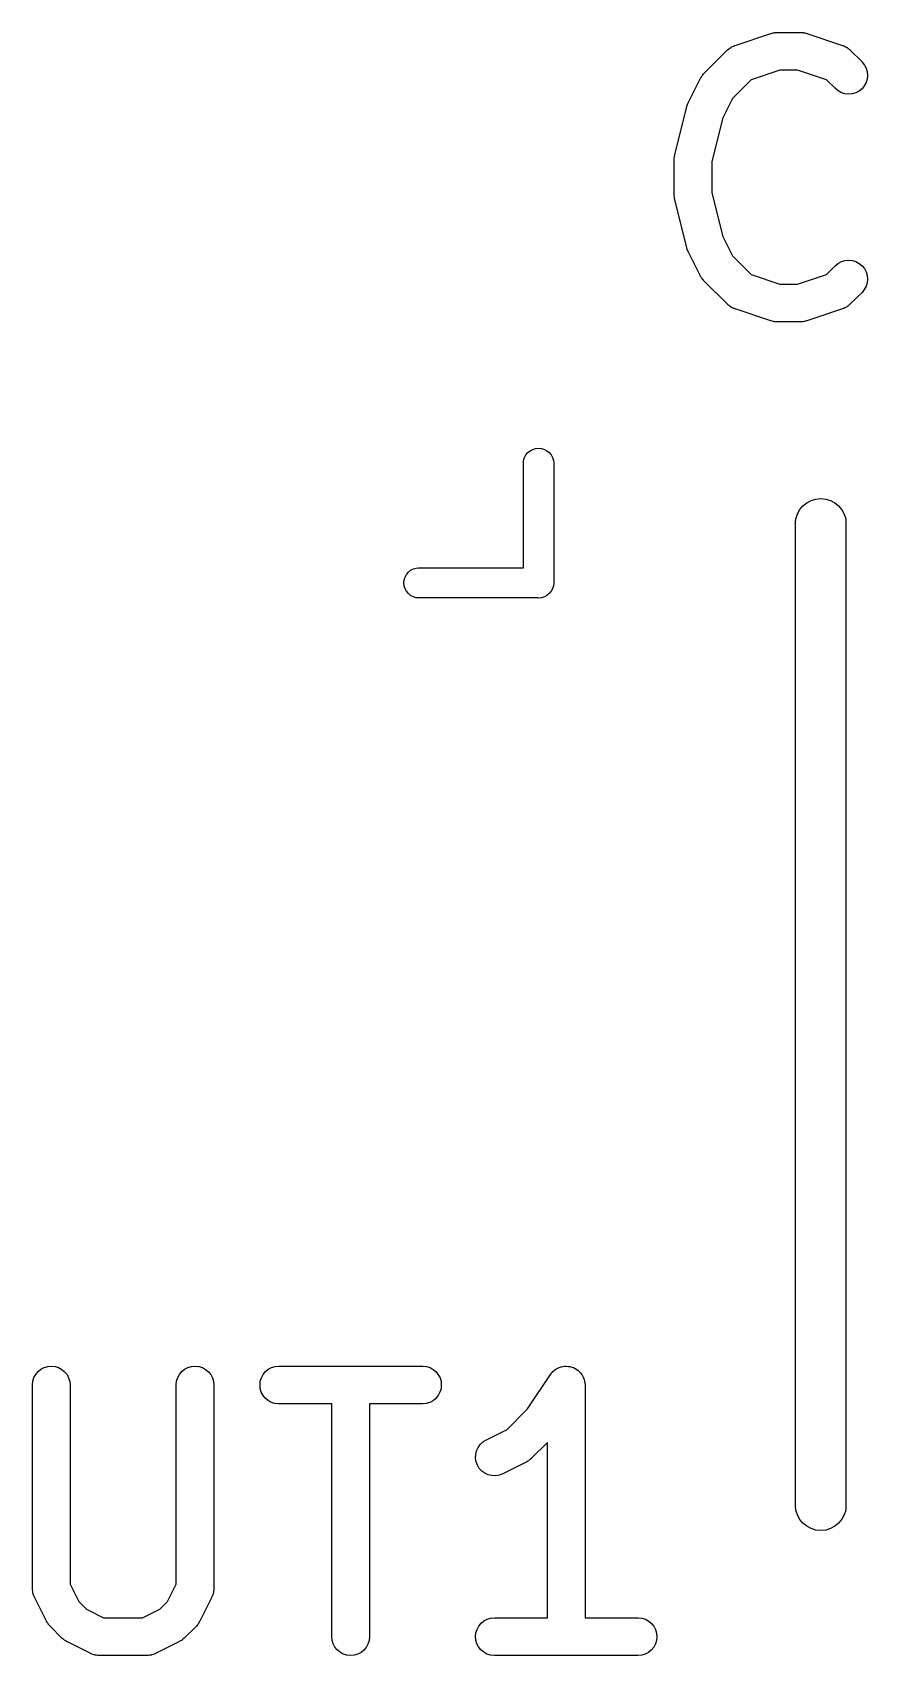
# Model space of a CAD drawing. Extents: x 70.9 to 138.2, y -84.2 to -19.9.
# Drawn here: x 128.53 to 131.86, y -54.53 to -48.08 of the extents above; entities that cross this region are included whole.
import ezdxf

# ---------------------------------------------------------------- set-up
doc = ezdxf.new("R2010")
doc.units = 0
doc.layers.add('BLACK', color=7, linetype='CONTINUOUS')

msp = doc.modelspace()

# ---------------------------------------------------------------- linework, layer by layer
at = {"layer": 'BLACK', "linetype": 'CONTINUOUS'}
for p, q in [((131.329, -48.1288), (131.472, -48.0812)), ((131.472, -48.0812), (131.473, -48.0809)), ((131.473, -48.0809), (131.477, -48.08)), ((131.477, -48.08), (131.481, -48.0788)), ((131.481, -48.0788), (131.484, -48.0785)), ((131.484, -48.0785), (131.487, -48.0779)), ((131.487, -48.0779), (131.491, -48.0778)), ((131.491, -48.0778), (131.495, -48.0774)), ((131.495, -48.0774), (131.59, -48.0774)), ((131.59, -48.0774), (131.592, -48.0774)), ((131.592, -48.0774), (131.596, -48.0779)), ((131.596, -48.0779), (131.6, -48.078)), ((131.6, -48.078), (131.603, -48.0787)), ((131.603, -48.0787), (131.606, -48.079)), ((131.606, -48.079), (131.61, -48.0803)), ((131.61, -48.0803), (131.614, -48.0812)), ((131.614, -48.0812), (131.757, -48.1288)), ((131.204, -48.2422), (131.299, -48.147)), ((131.299, -48.147), (131.3, -48.1462)), ((131.3, -48.1462), (131.302, -48.1449)), ((131.302, -48.1449), (131.303, -48.1433)), ((131.303, -48.1433), (131.308, -48.1403)), ((131.308, -48.1403), (131.312, -48.1371)), ((131.312, -48.1371), (131.313, -48.1361)), ((131.313, -48.1361), (131.315, -48.1348)), ((131.315, -48.1348), (131.32, -48.1327)), ((131.32, -48.1327), (131.325, -48.1304)), ((131.325, -48.1304), (131.327, -48.1297)), ((131.327, -48.1297), (131.329, -48.1288)), ((131.757, -48.1288), (131.758, -48.1292)), ((131.758, -48.1292), (131.76, -48.1301)), ((131.76, -48.1301), (131.762, -48.1308)), ((131.762, -48.1308), (131.767, -48.1332)), ((131.767, -48.1332), (131.771, -48.1353)), ((131.771, -48.1353), (131.773, -48.1366)), ((131.773, -48.1366), (131.775, -48.1377)), ((131.775, -48.1377), (131.779, -48.1409)), ((131.779, -48.1409), (131.783, -48.1439)), ((131.783, -48.1439), (131.785, -48.1456)), ((131.785, -48.1456), (131.786, -48.147)), ((131.786, -48.147), (131.834, -48.1946)), ((131.198, -48.2485), (131.201, -48.2455)), ((131.201, -48.2455), (131.204, -48.2422)), ((131.507, -48.2274), (131.393, -48.2656)), ((131.578, -48.2274), (131.507, -48.2274)), ((131.693, -48.2656), (131.578, -48.2274)), ((131.834, -48.1946), (131.835, -48.1953)), ((131.835, -48.1953), (131.844, -48.2068)), ((131.844, -48.2068), (131.851, -48.2198)), ((131.851, -48.2198), (131.855, -48.2338)), ((131.855, -48.2338), (131.856, -48.2484)), ((131.142, -48.3569), (131.19, -48.2617)), ((131.19, -48.2617), (131.191, -48.2608)), ((131.191, -48.2608), (131.193, -48.2572)), ((131.193, -48.2572), (131.195, -48.2535)), ((131.195, -48.2535), (131.197, -48.2511)), ((131.197, -48.2511), (131.198, -48.2485)), ((131.393, -48.2656), (131.319, -48.3397)), ((131.728, -48.3007), (131.693, -48.2656)), ((131.739, -48.3099), (131.728, -48.3007)), ((131.752, -48.3169), (131.739, -48.3099)), ((131.822, -48.3102), (131.809, -48.3171)), ((131.834, -48.301), (131.822, -48.3102)), ((131.843, -48.2898), (131.834, -48.301)), ((131.85, -48.2769), (131.843, -48.2898)), ((131.854, -48.263), (131.85, -48.2769)), ((131.856, -48.2484), (131.854, -48.263)), ((131.089, -48.5628), (131.137, -48.3723)), ((131.137, -48.3706), (131.14, -48.3641)), ((131.137, -48.3709), (131.137, -48.3706)), ((131.137, -48.3713), (131.137, -48.3709)), ((131.137, -48.3723), (131.137, -48.3713)), ((131.14, -48.3641), (131.142, -48.3576)), ((131.142, -48.3573), (131.142, -48.3569)), ((131.142, -48.3576), (131.142, -48.3573)), ((131.319, -48.3397), (131.28, -48.4167)), ((131.766, -48.3211), (131.752, -48.3169)), ((131.781, -48.3226), (131.766, -48.3211)), ((131.795, -48.3212), (131.781, -48.3226)), ((131.809, -48.3171), (131.795, -48.3212)), ((131.28, -48.4167), (131.237, -48.5902)), ((131.088, -48.5713), (131.089, -48.5654)), ((131.089, -48.5641), (131.089, -48.5628)), ((131.089, -48.5654), (131.089, -48.5641)), ((131.087, -48.5772), (131.088, -48.5713)), ((131.087, -48.5786), (131.087, -48.5772)), ((131.087, -48.5799), (131.087, -48.5786)), ((131.087, -48.581), (131.087, -48.5799)), ((131.087, -48.7238), (131.087, -48.581)), ((131.237, -48.5902), (131.237, -48.7146)), ((131.087, -48.7251), (131.087, -48.7238)), ((131.087, -48.7265), (131.087, -48.7251)), ((131.088, -48.7324), (131.087, -48.7265)), ((131.088, -48.7384), (131.088, -48.7324)), ((131.089, -48.7397), (131.088, -48.7384)), ((131.089, -48.741), (131.089, -48.7397)), ((131.089, -48.742), (131.089, -48.741)), ((131.137, -48.9325), (131.089, -48.742)), ((131.237, -48.7146), (131.28, -48.8881)), ((131.28, -48.8881), (131.319, -48.9651)), ((131.137, -48.9328), (131.137, -48.9325)), ((131.137, -48.9331), (131.137, -48.9328)), ((131.139, -48.9396), (131.137, -48.9331)), ((131.142, -48.9463), (131.139, -48.9396)), ((131.142, -48.9466), (131.142, -48.9463)), ((131.142, -48.9469), (131.142, -48.9466)), ((131.142, -48.9478), (131.142, -48.9469)), ((131.19, -49.0431), (131.142, -48.9478)), ((131.319, -48.9651), (131.393, -49.0392)), ((131.693, -49.0392), (131.728, -49.0041)), ((131.728, -49.0041), (131.729, -49.0034)), ((131.729, -49.0034), (131.74, -48.9942)), ((131.74, -48.9942), (131.753, -48.9875)), ((131.753, -48.9875), (131.767, -48.9834)), ((131.767, -48.9834), (131.782, -48.9821)), ((131.782, -48.9821), (131.796, -48.9837)), ((131.796, -48.9837), (131.81, -48.9881)), ((131.81, -48.9881), (131.823, -48.9951)), ((131.823, -48.9951), (131.834, -49.0045)), ((131.834, -49.0045), (131.844, -49.0159)), ((131.844, -49.0159), (131.85, -49.0288)), ((131.192, -49.0466), (131.19, -49.0431)), ((131.194, -49.0504), (131.192, -49.0466)), ((131.196, -49.0528), (131.194, -49.0504)), ((131.198, -49.0555), (131.196, -49.0528)), ((131.201, -49.0585), (131.198, -49.0555)), ((131.203, -49.0618), (131.201, -49.0585)), ((131.204, -49.0626), (131.203, -49.0618)), ((131.299, -49.1578), (131.204, -49.0626)), ((131.393, -49.0392), (131.507, -49.0774)), ((131.507, -49.0774), (131.578, -49.0774)), ((131.578, -49.0774), (131.693, -49.0392)), ((131.85, -49.0288), (131.855, -49.0428)), ((131.854, -49.072), (131.85, -49.086)), ((131.856, -49.0574), (131.854, -49.072)), ((131.855, -49.0428), (131.856, -49.0574)), ((131.834, -49.1102), (131.786, -49.1578)), ((131.843, -49.0989), (131.834, -49.1102)), ((131.85, -49.086), (131.843, -49.0989)), ((131.301, -49.1592), (131.299, -49.1578)), ((131.303, -49.1608), (131.301, -49.1592)), ((131.307, -49.1638), (131.303, -49.1608)), ((131.311, -49.1671), (131.307, -49.1638)), ((131.313, -49.1681), (131.311, -49.1671)), ((131.314, -49.1694), (131.313, -49.1681)), ((131.319, -49.1716), (131.314, -49.1694)), ((131.324, -49.174), (131.319, -49.1716)), ((131.326, -49.1746), (131.324, -49.174)), ((131.328, -49.1756), (131.326, -49.1746)), ((131.329, -49.1759), (131.328, -49.1756)), ((131.472, -49.2235), (131.329, -49.1759)), ((131.757, -49.1759), (131.614, -49.2235)), ((131.759, -49.175), (131.757, -49.1759)), ((131.761, -49.1744), (131.759, -49.175)), ((131.766, -49.172), (131.761, -49.1744)), ((131.77, -49.17), (131.766, -49.172)), ((131.772, -49.1687), (131.77, -49.17)), ((131.774, -49.1677), (131.772, -49.1687)), ((131.778, -49.1645), (131.774, -49.1677)), ((131.782, -49.1615), (131.778, -49.1645)), ((131.784, -49.1599), (131.782, -49.1615)), ((131.786, -49.1585), (131.784, -49.1599)), ((131.786, -49.1578), (131.786, -49.1585)), ((131.476, -49.2245), (131.472, -49.2235)), ((131.48, -49.2257), (131.476, -49.2245)), ((131.483, -49.2261), (131.48, -49.2257)), ((131.486, -49.2268), (131.483, -49.2261)), ((131.49, -49.2269), (131.486, -49.2268)), ((131.494, -49.2274), (131.49, -49.2269)), ((131.495, -49.2274), (131.494, -49.2274)), ((131.59, -49.2274), (131.495, -49.2274)), ((131.595, -49.227), (131.59, -49.2274)), ((131.599, -49.2269), (131.595, -49.227)), ((131.602, -49.2263), (131.599, -49.2269)), ((131.605, -49.226), (131.602, -49.2263)), ((131.609, -49.2247), (131.605, -49.226)), ((131.613, -49.2239), (131.609, -49.2247)), ((131.614, -49.2235), (131.613, -49.2239)), ((130.536, -49.7307), (130.548, -49.7295)), ((130.548, -49.7295), (130.559, -49.7307)), ((130.488, -49.778), (130.492, -49.7667)), ((130.488, -49.7869), (130.488, -49.778)), ((130.488, -50.2048), (130.488, -49.7869)), ((130.492, -49.7667), (130.497, -49.7563)), ((130.497, -49.7563), (130.505, -49.7472)), ((130.505, -49.7472), (130.514, -49.7397)), ((130.514, -49.7397), (130.525, -49.7341)), ((130.525, -49.7341), (130.536, -49.7307)), ((130.559, -49.7307), (130.571, -49.7341)), ((130.571, -49.7341), (130.581, -49.7397)), ((130.581, -49.7397), (130.59, -49.7472)), ((130.59, -49.7472), (130.598, -49.7563)), ((130.598, -49.7563), (130.603, -49.7667)), ((130.603, -49.7667), (130.607, -49.778)), ((130.607, -49.778), (130.608, -49.7869)), ((130.608, -49.7869), (130.608, -50.2619)), ((131.577, -49.9915), (131.586, -49.9742)), ((131.586, -49.9742), (131.599, -49.9589)), ((131.599, -49.9589), (131.614, -49.9465)), ((131.614, -49.9465), (131.632, -49.9372)), ((131.632, -49.9372), (131.65, -49.9314)), ((131.65, -49.9314), (131.67, -49.9295)), ((131.67, -49.9295), (131.69, -49.9314)), ((131.69, -49.9314), (131.708, -49.9372)), ((131.708, -49.9372), (131.726, -49.9465)), ((131.726, -49.9465), (131.741, -49.9589)), ((131.741, -49.9589), (131.754, -49.9742)), ((131.754, -49.9742), (131.763, -49.9915)), ((131.57, -50.0251), (131.571, -50.0104)), ((131.57, -53.9349), (131.57, -50.0251)), ((131.571, -50.0104), (131.577, -49.9915)), ((131.763, -49.9915), (131.769, -50.0104)), ((131.769, -50.0104), (131.77, -50.0251)), ((131.77, -50.0251), (131.77, -53.9349)), ((130.013, -50.253), (130.017, -50.2417)), ((130.017, -50.2417), (130.022, -50.2313)), ((130.022, -50.2313), (130.03, -50.2222)), ((130.03, -50.2222), (130.039, -50.2147)), ((130.039, -50.2147), (130.05, -50.2091)), ((130.05, -50.2091), (130.061, -50.2057)), ((130.061, -50.2057), (130.07, -50.2048)), ((130.07, -50.2048), (130.488, -50.2048)), ((130.012, -50.2648), (130.013, -50.253)), ((130.013, -50.2766), (130.012, -50.2648)), ((130.017, -50.2879), (130.013, -50.2766)), ((130.022, -50.2983), (130.017, -50.2879)), ((130.03, -50.3074), (130.022, -50.2983)), ((130.039, -50.3149), (130.03, -50.3074)), ((130.59, -50.3074), (130.581, -50.3149)), ((130.598, -50.2983), (130.59, -50.3074)), ((130.603, -50.2879), (130.598, -50.2983)), ((130.607, -50.2766), (130.603, -50.2879)), ((130.608, -50.2677), (130.607, -50.2766)), ((130.608, -50.2619), (130.608, -50.2648)), ((130.608, -50.2648), (130.608, -50.2677)), ((130.05, -50.3205), (130.039, -50.3149)), ((130.061, -50.3239), (130.05, -50.3205)), ((130.07, -50.3248), (130.061, -50.3239)), ((130.545, -50.3248), (130.07, -50.3248)), ((130.548, -50.3251), (130.545, -50.3248)), ((130.559, -50.3239), (130.548, -50.3251)), ((130.571, -50.3205), (130.559, -50.3239)), ((130.581, -50.3149), (130.571, -50.3205)), ((128.548, -53.41), (128.558, -53.3988)), ((128.558, -53.3988), (128.569, -53.3896)), ((128.569, -53.3896), (128.582, -53.3828)), ((128.582, -53.3828), (128.596, -53.3787)), ((128.596, -53.3787), (128.611, -53.3774)), ((128.611, -53.3774), (128.625, -53.3789)), ((128.625, -53.3789), (128.639, -53.3832)), ((128.639, -53.3832), (128.652, -53.3902)), ((128.652, -53.3902), (128.663, -53.3995)), ((128.663, -53.3995), (128.673, -53.4109)), ((129.12, -53.41), (129.129, -53.3988)), ((129.129, -53.3988), (129.14, -53.3896)), ((129.14, -53.3896), (129.153, -53.3828)), ((129.153, -53.3828), (129.167, -53.3787)), ((129.167, -53.3787), (129.182, -53.3774)), ((129.182, -53.3774), (129.197, -53.3789)), ((129.197, -53.3789), (129.211, -53.3832)), ((129.211, -53.3832), (129.223, -53.3902)), ((129.223, -53.3902), (129.235, -53.3995)), ((129.235, -53.3995), (129.244, -53.4109)), ((129.453, -53.4104), (129.462, -53.3992)), ((129.462, -53.3992), (129.473, -53.3899)), ((129.473, -53.3899), (129.486, -53.383)), ((129.486, -53.383), (129.5, -53.3788)), ((129.5, -53.3788), (129.515, -53.3774)), ((129.515, -53.3774), (130.086, -53.3774)), ((130.086, -53.3774), (130.087, -53.3774)), ((130.087, -53.3774), (130.102, -53.379)), ((130.102, -53.379), (130.116, -53.3834)), ((130.116, -53.3834), (130.129, -53.3905)), ((130.129, -53.3905), (130.14, -53.3999)), ((130.14, -53.3999), (130.149, -53.4113)), ((130.596, -53.4099), (130.601, -53.4043)), ((130.601, -53.4043), (130.605, -53.3988)), ((130.605, -53.3987), (130.611, -53.394)), ((130.605, -53.3988), (130.605, -53.3987)), ((130.605, -53.3988), (130.605, -53.3988)), ((130.611, -53.394), (130.617, -53.3896)), ((130.617, -53.3896), (130.624, -53.386)), ((130.617, -53.3896), (130.617, -53.3896)), ((130.617, -53.3896), (130.617, -53.3896)), ((130.624, -53.386), (130.63, -53.3828)), ((130.63, -53.3828), (130.637, -53.3807)), ((130.63, -53.3828), (130.63, -53.3828)), ((130.63, -53.3828), (130.63, -53.3828)), ((130.637, -53.3807), (130.644, -53.3787)), ((130.644, -53.3787), (130.651, -53.378)), ((130.644, -53.3787), (130.644, -53.3787)), ((130.644, -53.3787), (130.644, -53.3787)), ((130.651, -53.378), (130.658, -53.3774)), ((130.658, -53.3774), (130.658, -53.3774)), ((130.658, -53.3774), (130.666, -53.3782)), ((130.658, -53.3774), (130.658, -53.3774)), ((130.666, -53.3782), (130.673, -53.3789)), ((130.673, -53.3789), (130.673, -53.3789)), ((130.673, -53.3789), (130.673, -53.3789)), ((130.673, -53.3789), (130.68, -53.3812)), ((130.68, -53.3812), (130.687, -53.3832)), ((130.687, -53.3832), (130.687, -53.3833)), ((130.687, -53.3833), (130.687, -53.3833)), ((130.687, -53.3833), (130.693, -53.3868)), ((130.693, -53.3868), (130.7, -53.3902)), ((130.7, -53.3902), (130.7, -53.3902)), ((130.7, -53.3902), (130.7, -53.3903)), ((130.7, -53.3903), (130.705, -53.3949)), ((130.705, -53.3949), (130.711, -53.3995)), ((130.711, -53.3995), (130.711, -53.3996)), ((130.711, -53.3996), (130.711, -53.3996)), ((130.711, -53.3996), (130.716, -53.4056)), ((130.716, -53.4056), (130.72, -53.4109)), ((128.535, -53.4513), (128.537, -53.4368)), ((128.535, -53.4524), (128.535, -53.4513)), ((128.535, -54.2619), (128.535, -53.4524)), ((128.537, -53.4368), (128.541, -53.4228)), ((128.541, -53.4228), (128.548, -53.41)), ((128.673, -53.4109), (128.679, -53.4238)), ((128.679, -53.4238), (128.684, -53.4378)), ((128.684, -53.4378), (128.685, -53.4524)), ((128.685, -53.4524), (128.685, -54.2442)), ((129.106, -53.4513), (129.108, -53.4368)), ((129.106, -53.4524), (129.106, -53.4513)), ((129.106, -54.2442), (129.106, -53.4524)), ((129.108, -53.4368), (129.113, -53.4228)), ((129.113, -53.4228), (129.12, -53.41)), ((129.244, -53.4109), (129.251, -53.4238)), ((129.251, -53.4238), (129.255, -53.4378)), ((129.255, -53.4378), (129.256, -53.4524)), ((129.256, -53.4524), (129.256, -54.2619)), ((129.44, -53.4519), (129.441, -53.4373)), ((129.441, -53.4664), (129.44, -53.4519)), ((129.441, -53.4373), (129.446, -53.4233)), ((129.445, -53.4805), (129.441, -53.4664)), ((129.446, -53.4233), (129.453, -53.4104)), ((130.149, -53.4113), (130.156, -53.4243)), ((130.16, -53.4675), (130.155, -53.4814)), ((130.156, -53.4243), (130.16, -53.4383)), ((130.16, -53.4383), (130.161, -53.4529)), ((130.161, -53.4529), (130.16, -53.4675)), ((130.504, -53.5475), (130.595, -53.4108)), ((130.595, -53.4108), (130.596, -53.41)), ((130.596, -53.41), (130.596, -53.4099)), ((130.596, -53.41), (130.596, -53.41)), ((130.596, -53.41), (130.596, -53.41)), ((130.72, -53.4109), (130.72, -53.4109)), ((130.72, -53.4109), (130.72, -53.411)), ((130.72, -53.411), (130.724, -53.4179)), ((130.724, -53.4179), (130.727, -53.4238)), ((130.727, -53.4238), (130.727, -53.4239)), ((130.727, -53.4239), (130.727, -53.4239)), ((130.727, -53.4239), (130.729, -53.431)), ((130.729, -53.431), (130.731, -53.4378)), ((130.731, -53.4378), (130.731, -53.4379)), ((130.731, -53.4379), (130.731, -53.4379)), ((130.731, -53.4379), (130.732, -53.4453)), ((130.732, -53.4453), (130.733, -53.4524)), ((130.733, -53.4524), (130.733, -54.3774)), ((129.452, -53.4934), (129.445, -53.4805)), ((129.461, -53.5049), (129.452, -53.4934)), ((129.472, -53.5143), (129.461, -53.5049)), ((129.485, -53.5213), (129.472, -53.5143)), ((129.499, -53.5257), (129.485, -53.5213)), ((129.514, -53.5274), (129.499, -53.5257)), ((129.515, -53.5274), (129.514, -53.5274)), ((129.726, -53.5274), (129.515, -53.5274)), ((129.726, -54.4524), (129.726, -53.5274)), ((130.086, -53.5274), (129.876, -53.5274)), ((129.876, -53.5274), (129.876, -54.4524)), ((130.101, -53.526), (130.086, -53.5274)), ((130.115, -53.5217), (130.101, -53.526)), ((130.128, -53.5148), (130.115, -53.5217)), ((130.139, -53.5056), (130.128, -53.5148)), ((130.148, -53.4943), (130.139, -53.5056)), ((130.155, -53.4814), (130.148, -53.4943)), ((130.423, -53.6288), (130.504, -53.5475)), ((130.338, -53.671), (130.423, -53.6288)), ((130.297, -53.743), (130.298, -53.7284)), ((130.298, -53.7284), (130.301, -53.7141)), ((130.301, -53.7141), (130.307, -53.7008)), ((130.307, -53.7008), (130.315, -53.6889)), ((130.315, -53.6889), (130.326, -53.6788)), ((130.326, -53.6788), (130.338, -53.671)), ((130.583, -53.6811), (130.52, -53.7435)), ((130.583, -54.3774), (130.583, -53.6811)), ((130.3, -53.7575), (130.297, -53.743)), ((130.305, -53.7712), (130.3, -53.7575)), ((130.312, -53.7836), (130.305, -53.7712)), ((130.322, -53.7943), (130.312, -53.7836)), ((130.501, -53.7576), (130.405, -53.8052)), ((130.504, -53.7553), (130.501, -53.7576)), ((130.508, -53.7534), (130.504, -53.7553)), ((130.51, -53.7514), (130.508, -53.7534)), ((130.513, -53.7498), (130.51, -53.7514)), ((130.516, -53.7469), (130.513, -53.7498)), ((130.519, -53.7442), (130.516, -53.7469)), ((130.52, -53.7435), (130.519, -53.7442)), ((130.334, -53.8029), (130.322, -53.7943)), ((130.347, -53.809), (130.334, -53.8029)), ((130.362, -53.8124), (130.347, -53.809)), ((130.376, -53.813), (130.362, -53.8124)), ((130.391, -53.8107), (130.376, -53.813)), ((130.405, -53.8056), (130.391, -53.8107)), ((130.405, -53.8052), (130.405, -53.8056)), ((131.571, -53.9496), (131.57, -53.9349)), ((131.577, -53.9685), (131.571, -53.9496)), ((131.586, -53.9858), (131.577, -53.9685)), ((131.599, -54.0011), (131.586, -53.9858)), ((131.754, -53.9858), (131.741, -54.0011)), ((131.763, -53.9685), (131.754, -53.9858)), ((131.769, -53.9496), (131.763, -53.9685)), ((131.77, -53.9349), (131.769, -53.9496)), ((131.614, -54.0135), (131.599, -54.0011)), ((131.632, -54.0228), (131.614, -54.0135)), ((131.65, -54.0286), (131.632, -54.0228)), ((131.67, -54.0305), (131.65, -54.0286)), ((131.69, -54.0286), (131.67, -54.0305)), ((131.708, -54.0228), (131.69, -54.0286)), ((131.726, -54.0135), (131.708, -54.0228)), ((131.741, -54.0011), (131.726, -54.0135)), ((128.685, -54.2442), (128.719, -54.3127)), ((129.072, -54.3127), (129.106, -54.2442)), ((128.535, -54.2641), (128.535, -54.2619)), ((128.535, -54.2663), (128.535, -54.2641)), ((128.536, -54.2714), (128.535, -54.2663)), ((128.536, -54.2765), (128.536, -54.2714)), ((128.537, -54.2786), (128.536, -54.2765)), ((128.537, -54.2808), (128.537, -54.2786)), ((128.539, -54.2856), (128.537, -54.2808)), ((128.541, -54.2905), (128.539, -54.2856)), ((128.542, -54.2924), (128.541, -54.2905)), ((128.543, -54.2945), (128.542, -54.2924)), ((128.543, -54.2954), (128.543, -54.2945)), ((128.591, -54.3907), (128.543, -54.2954)), ((129.249, -54.2954), (129.201, -54.3907)), ((129.25, -54.2914), (129.249, -54.2934)), ((129.249, -54.2934), (129.249, -54.2954)), ((129.252, -54.2866), (129.25, -54.2914)), ((129.254, -54.2818), (129.252, -54.2866)), ((129.255, -54.2775), (129.254, -54.2796)), ((129.254, -54.2796), (129.254, -54.2818)), ((129.256, -54.2674), (129.255, -54.2724)), ((129.255, -54.2724), (129.255, -54.2775)), ((129.256, -54.2619), (129.256, -54.263)), ((129.256, -54.263), (129.256, -54.2651)), ((129.256, -54.2651), (129.256, -54.2674)), ((128.719, -54.3127), (128.75, -54.3431)), ((128.75, -54.3431), (128.818, -54.3774)), ((128.973, -54.3774), (129.042, -54.3431)), ((129.042, -54.3431), (129.072, -54.3127)), ((128.593, -54.3943), (128.591, -54.3907)), ((128.595, -54.398), (128.593, -54.3943)), ((128.597, -54.4004), (128.595, -54.398)), ((128.598, -54.4031), (128.597, -54.4004)), ((128.601, -54.4061), (128.598, -54.4031)), ((128.604, -54.4094), (128.601, -54.4061)), ((128.605, -54.4102), (128.604, -54.4094)), ((128.652, -54.4578), (128.605, -54.4102)), ((128.818, -54.3774), (128.973, -54.3774)), ((129.187, -54.4102), (129.139, -54.4578)), ((129.19, -54.4069), (129.187, -54.4102)), ((129.193, -54.4039), (129.19, -54.4069)), ((129.194, -54.4013), (129.193, -54.4039)), ((129.196, -54.3989), (129.194, -54.4013)), ((129.198, -54.3952), (129.196, -54.3989)), ((129.2, -54.3916), (129.198, -54.3952)), ((129.201, -54.3907), (129.2, -54.3916)), ((130.297, -54.4519), (130.298, -54.4373)), ((130.298, -54.4373), (130.303, -54.4233)), ((130.303, -54.4233), (130.31, -54.4104)), ((130.31, -54.4104), (130.319, -54.3992)), ((130.319, -54.3992), (130.33, -54.3899)), ((130.33, -54.3899), (130.343, -54.383)), ((130.343, -54.383), (130.357, -54.3788)), ((130.357, -54.3788), (130.372, -54.3774)), ((130.372, -54.3774), (130.583, -54.3774)), ((130.733, -54.3774), (130.943, -54.3774)), ((130.943, -54.3774), (130.944, -54.3774)), ((130.944, -54.3774), (130.959, -54.379)), ((130.959, -54.379), (130.973, -54.3834)), ((130.973, -54.3834), (130.986, -54.3905)), ((130.986, -54.3905), (130.997, -54.3999)), ((130.997, -54.3999), (131.006, -54.4113)), ((131.006, -54.4113), (131.013, -54.4243)), ((131.013, -54.4243), (131.017, -54.4383)), ((128.656, -54.4605), (128.652, -54.4578)), ((128.659, -54.4634), (128.656, -54.4605)), ((128.661, -54.4651), (128.659, -54.4634)), ((128.664, -54.4671), (128.661, -54.4651)), ((128.667, -54.4691), (128.664, -54.4671)), ((128.671, -54.4714), (128.667, -54.4691)), ((128.672, -54.4718), (128.671, -54.4714)), ((128.767, -54.5195), (128.672, -54.4718)), ((129.12, -54.4718), (129.025, -54.5195)), ((129.123, -54.4696), (129.12, -54.4718)), ((129.127, -54.4677), (129.123, -54.4696)), ((129.13, -54.4657), (129.127, -54.4677)), ((129.132, -54.4641), (129.13, -54.4657)), ((129.135, -54.4612), (129.132, -54.4641)), ((129.139, -54.4585), (129.135, -54.4612)), ((129.139, -54.4578), (129.139, -54.4585)), ((129.727, -54.4669), (129.726, -54.4524)), ((129.731, -54.481), (129.727, -54.4669)), ((129.738, -54.4939), (129.731, -54.481)), ((129.747, -54.5052), (129.738, -54.4939)), ((129.862, -54.4948), (129.853, -54.506)), ((129.869, -54.4819), (129.862, -54.4948)), ((129.874, -54.468), (129.869, -54.4819)), ((129.876, -54.4534), (129.874, -54.468)), ((129.876, -54.4524), (129.876, -54.4534)), ((130.298, -54.4664), (130.297, -54.4519)), ((130.302, -54.4805), (130.298, -54.4664)), ((130.309, -54.4934), (130.302, -54.4805)), ((130.318, -54.5049), (130.309, -54.4934)), ((131.006, -54.4943), (130.996, -54.5056)), ((131.013, -54.4814), (131.006, -54.4943)), ((131.017, -54.4675), (131.013, -54.4814)), ((131.017, -54.4383), (131.018, -54.4529)), ((131.018, -54.4529), (131.017, -54.4675)), ((128.769, -54.5203), (128.767, -54.5195)), ((128.771, -54.5213), (128.769, -54.5203)), ((128.776, -54.5229), (128.771, -54.5213)), ((128.781, -54.5247), (128.776, -54.5229)), ((128.783, -54.5251), (128.781, -54.5247)), ((128.785, -54.5257), (128.783, -54.5251)), ((128.79, -54.5263), (128.785, -54.5257)), ((128.795, -54.5272), (128.79, -54.5263)), ((128.797, -54.5271), (128.795, -54.5272)), ((128.799, -54.5274), (128.797, -54.5271)), ((128.801, -54.5274), (128.799, -54.5274)), ((128.991, -54.5274), (128.801, -54.5274)), ((128.993, -54.5272), (128.991, -54.5274)), ((128.995, -54.5273), (128.993, -54.5272)), ((129, -54.5265), (128.995, -54.5273)), ((129.006, -54.526), (129, -54.5265)), ((129.008, -54.5253), (129.006, -54.526)), ((129.01, -54.525), (129.008, -54.5253)), ((129.015, -54.5232), (129.01, -54.525)), ((129.02, -54.5217), (129.015, -54.5232)), ((129.022, -54.5207), (129.02, -54.5217)), ((129.024, -54.5199), (129.022, -54.5207)), ((129.025, -54.5195), (129.024, -54.5199)), ((129.759, -54.5146), (129.747, -54.5052)), ((129.771, -54.5215), (129.759, -54.5146)), ((129.785, -54.5258), (129.771, -54.5215)), ((129.8, -54.5274), (129.785, -54.5258)), ((129.815, -54.5261), (129.8, -54.5274)), ((129.829, -54.5219), (129.815, -54.5261)), ((129.842, -54.5151), (129.829, -54.5219)), ((129.853, -54.506), (129.842, -54.5151)), ((130.33, -54.5143), (130.318, -54.5049)), ((130.342, -54.5213), (130.33, -54.5143)), ((130.356, -54.5257), (130.342, -54.5213)), ((130.371, -54.5274), (130.356, -54.5257)), ((130.372, -54.5274), (130.371, -54.5274)), ((130.943, -54.5274), (130.372, -54.5274)), ((130.958, -54.526), (130.943, -54.5274)), ((130.972, -54.5217), (130.958, -54.526)), ((130.985, -54.5148), (130.972, -54.5217)), ((130.996, -54.5056), (130.985, -54.5148))]:
    msp.add_line(p, q, dxfattribs=at)

doc.saveas('drawing.dxf')
